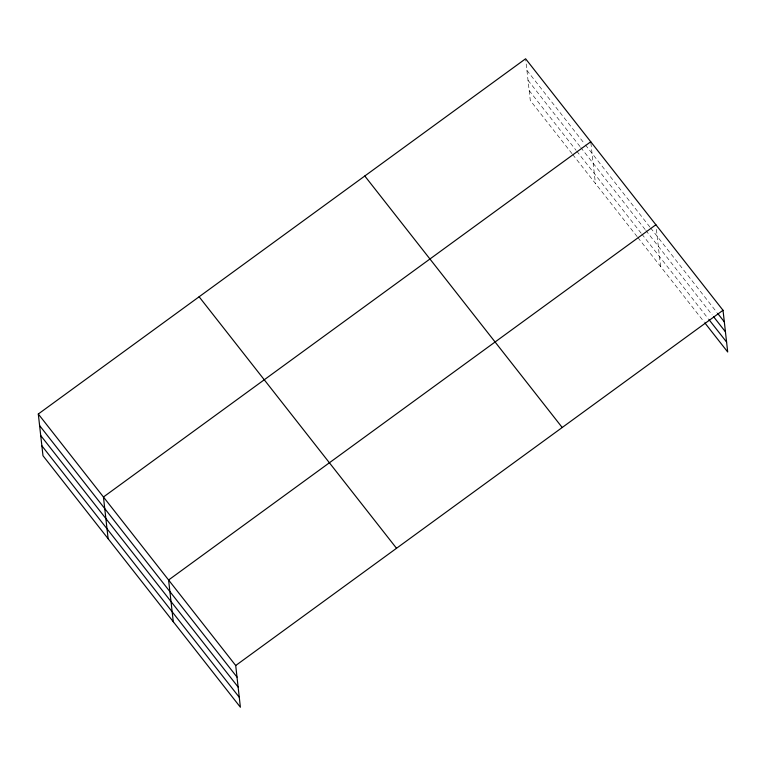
<?xml version="1.0" encoding="UTF-8"?>
<svg xmlns="http://www.w3.org/2000/svg" width="766" height="766" viewBox="0 0 766 766"><rect width="100%" height="100%" fill="white"/><g stroke="black" fill="none" stroke-linecap="round" stroke-linejoin="round"><path stroke-width="0.57" stroke-dasharray="3.83 2.87" d="M526.912 70.357L584.736 144.027M585.463 144.966L649.884 227.023M650.612 227.962L716.947 312.471M528.023 80.306L579.996 146.517M580.724 147.445L645.144 229.513M645.872 230.442L712.16 314.893M529.172 90.551L576.022 150.232M576.75 151.161L641.161 233.228M641.898 234.157L708.148 318.56M572.01 153.65L530.292 100.49L525.735 59.93M572.738 154.579L637.159 236.646M637.887 237.575L704.098 321.931M656.424 229.398L660.579 266.491M590.883 142.926L595.431 183.486"/><path stroke-width="1.15" d="M38.3 414.004L235.708 665.51L240.39 707.229L42.982 455.722L38.3 414.004L525.61 58.771L723.018 310.278L727.7 351.996L704.835 322.869M590.758 141.767L103.448 497L108.13 538.718M655.897 224.764L168.597 579.996L173.269 621.724M235.708 665.51L723.018 310.278M717.685 313.409L724.32 321.864M713.634 316.77L725.431 331.812M708.885 319.499L726.589 342.057M364.798 175.998L562.206 427.505M199.112 296.777L396.52 548.284M39.602 425.59L237.01 677.096M40.713 435.538L238.13 687.045M41.862 445.783L239.279 697.29"/></g></svg>
